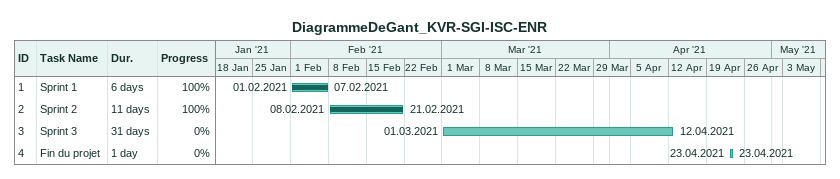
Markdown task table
DiagrammeDeGant_KVR-SGI-ISC-ENR

| ID | Task | Duration | Start | Finish | % complete |
|---|---|---|---|---|---|
| 1 | Sprint 1 | 6d | 2021-02-01 | 2021-02-07 | 100 |
| 2 | Sprint 2 | 11d | 2021-02-08 | 2021-02-21 | 100 |
| 3 | Sprint 3 | 31d | 2021-03-01 | 2021-04-12 | 0 |
| 4 | Fin du projet | 1d | 2021-04-23 | 2021-04-23 | 0 |
